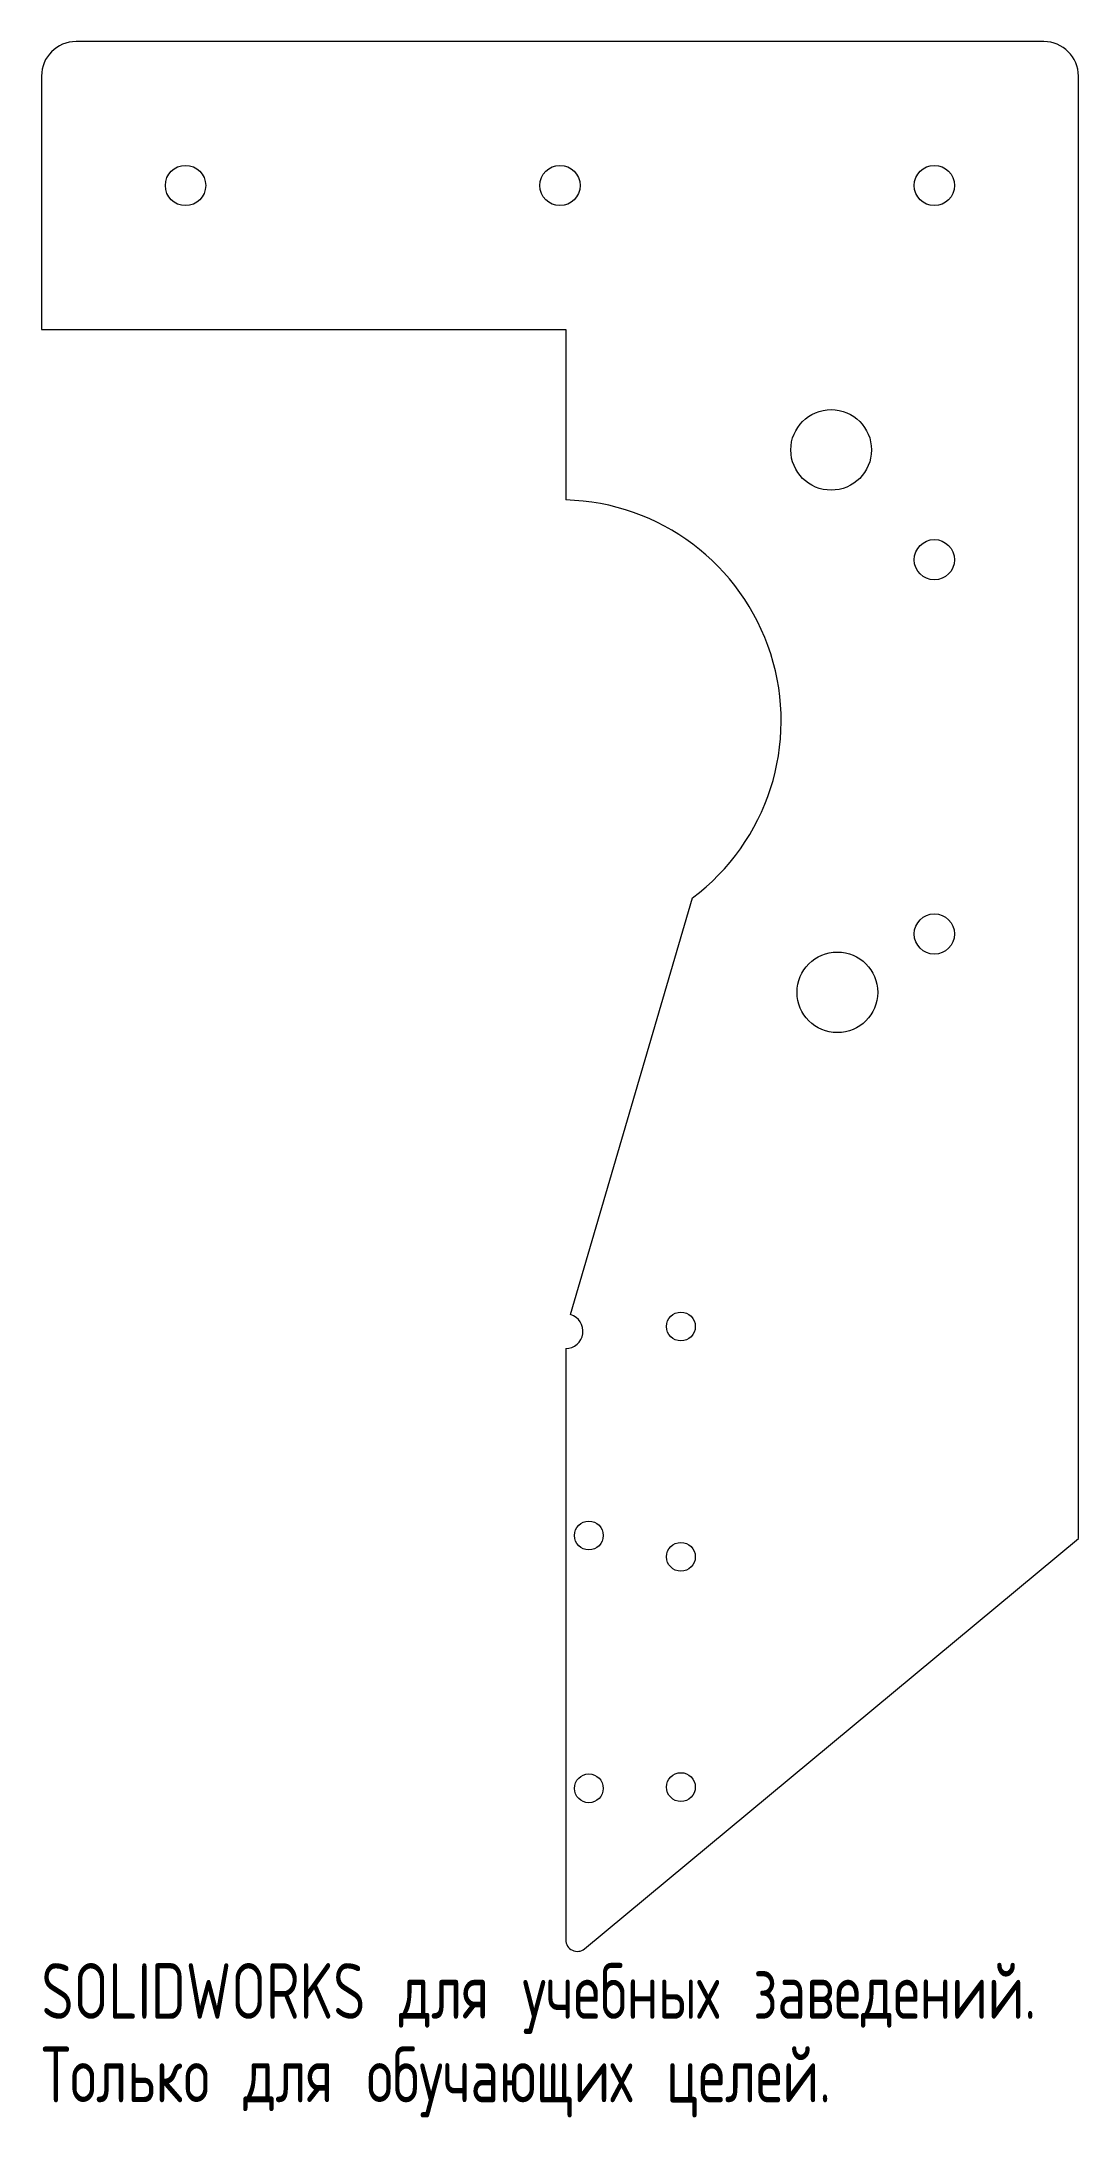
# Model space of a CAD drawing. Header units: millimetres. Extents: x -57 to 33, y -146 to 34.
import ezdxf

# ---------------------------------------------------------------- set-up
doc = ezdxf.new("R2010")
doc.units = ezdxf.units.MM
doc.styles.add('SLDTEXTSTYLE0', font='TXT', dxfattribs={"width": 0.7, "bigfont": 'bigfont'})

msp = doc.modelspace()

# ---------------------------------------------------------------- linework, layer by layer
at = {"color": 7, "linetype": 'Continuous', "lineweight": 15}
for p, q in [((29.95, 34.19), (-54.05, 34.19)), ((-57.05, 31.19), (-57.05, 9.19)), ((32.95, -95.81), (32.95, 31.19)), ((-57.05, 9.19), (-11.55, 9.19)), ((-11.55, 9.19), (-11.55, -5.61)), ((-11.12, -76.37), (-0.55, -40.18)), ((-11.55, -79.31), (-11.55, -130.67)), ((-9.91, -131.44), (32.95, -95.81))]:
    msp.add_line(p, q, dxfattribs=at)
for centre, radius in [((-44.55, 21.69), 1.75), ((-12.05, 21.69), 1.75), ((20.45, 21.69), 1.75), ((11.49, -1.27), 3.5), ((20.45, -10.81), 1.75), ((20.45, -43.31), 1.75), ((12.03, -48.38), 3.5), ((-1.55, -77.4), 1.25), ((-9.54, -95.55), 1.25), ((-1.55, -97.4), 1.25), ((-9.54, -117.51), 1.25), ((-1.55, -117.4), 1.25)]:
    msp.add_circle(centre, radius, dxfattribs=at)
for centre, radius, start, end in [((-54.05, 31.19), 3, 90, 180), ((29.95, 31.19), 3, 0, 90), ((-12.05, -24.81), 19.2, 306.7953, 88.5078), ((-11.55, -77.81), 1.5, 270, 73.705), ((-10.55, -130.67), 1, 180, 309.7422)]:
    msp.add_arc(centre, radius, start, end, dxfattribs=at)

# ---------------------------------------------------------------- texts
at = {"color": 7, "linetype": 'Continuous', "char_height": 4.83362, "attachment_point": 1, "style": 'SLDTEXTSTYLE0'}
for s, insert in [('SOLIDWORKS \\M+18474\\M+1847C\\M+18491 \\M+18485\\M+18489\\M+18475\\M+18471\\M+1847E\\M+1848D\\M+18487 \\M+18478\\M+18470\\M+18472\\M+18475\\M+18474\\M+18475\\M+1847E\\M+18479\\M+1847A.', (-57.05, -132.69)), ('\\M+18453\\M+18480\\M+1847C\\M+1848E\\M+1847B\\M+18480 \\M+18474\\M+1847C\\M+18491 \\M+18480\\M+18471\\M+18485\\M+18489\\M+18470\\M+18490\\M+1848B\\M+18479\\M+18487 \\M+18488\\M+18475\\M+1847C\\M+18475\\M+1847A.', (-57.05, -139.94))]:
    msp.add_mtext(s, dxfattribs=dict(at, insert=insert))

doc.saveas('drawing.dxf')
